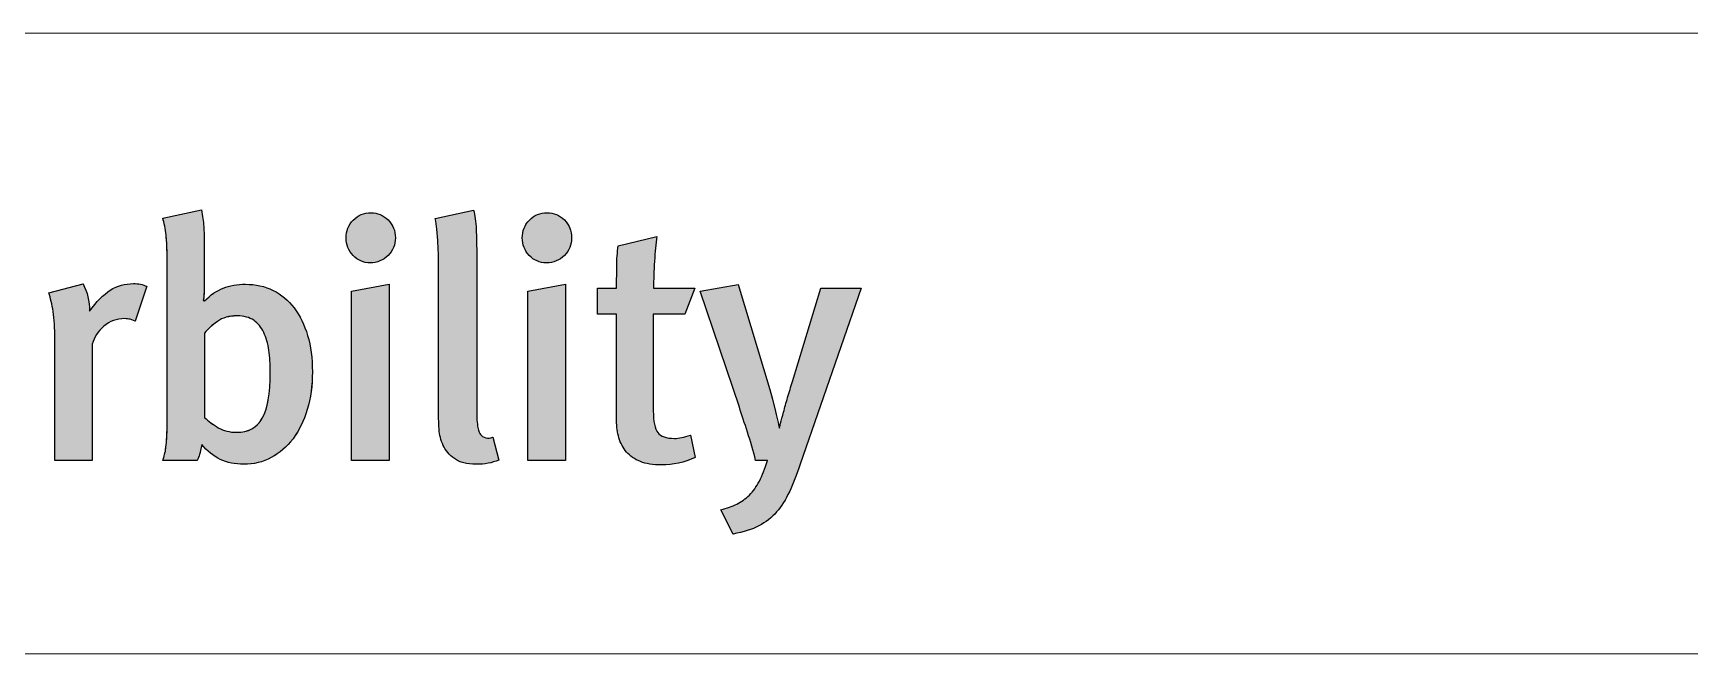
# Model space of a CAD drawing. Header units: inches. Extents: x 1155 to 1996, y 2 to 596.
# Drawn here: x 1915.51 to 1955.85, y 69.66 to 84.77 of the extents above; entities that cross this region are included whole.
import ezdxf

# ---------------------------------------------------------------- set-up
doc = ezdxf.new("R2010")
doc.units = ezdxf.units.IN
doc.header["$MEASUREMENT"] = 0
for name, color, linetype in [('BG 0 -1', 7, 'Continuous'), ('BG _U+B808_U+C774_U+C5B4 1', 7, 'Continuous'), ('BG Default', 7, 'Continuous')]:
    doc.layers.add(name, color=color, linetype=linetype)

msp = doc.modelspace()

# ---------------------------------------------------------------- hatches: boundary and pattern name
at = {"layer": 'BG 0 -1', "linetype": 'ByBlock', "true_color": 0x005bac}
h = msp.add_hatch(color=154, dxfattribs=at)
edge = h.paths.add_edge_path()
edge.add_spline(control_points=[(1924.331, 79.787), (1924.331, 79.621), (1924.272, 79.479), (1924.153, 79.36), (1924.034, 79.241), (1923.889, 79.182), (1923.718, 79.182), (1923.553, 79.182), (1923.413, 79.241), (1923.3, 79.36), (1923.187, 79.479), (1923.13, 79.621), (1923.13, 79.787), (1923.13, 79.958), (1923.188, 80.103), (1923.304, 80.222), (1923.42, 80.34), (1923.564, 80.4), (1923.735, 80.4), (1923.895, 80.4), (1924.034, 80.342), (1924.153, 80.226), (1924.272, 80.11), (1924.331, 79.964), (1924.331, 79.787)], knot_values=[0, 0, 0, 0, 1, 1, 1, 2, 2, 2, 3, 3, 3, 4, 4, 4, 5, 5, 5, 6, 6, 6, 7, 7, 7, 8, 8, 8, 8], degree=3, periodic=0)
h = msp.add_hatch(color=154, dxfattribs=at)
edge = h.paths.add_edge_path()
edge.add_spline(control_points=[(1926.85, 74.377), (1926.684, 74.31), (1926.502, 74.277), (1926.303, 74.277), (1926.071, 74.277), (1925.893, 74.323), (1925.768, 74.414), (1925.644, 74.505), (1925.553, 74.613), (1925.495, 74.737), (1925.437, 74.861), (1925.404, 74.991), (1925.396, 75.127), (1925.387, 75.262), (1925.383, 75.374), (1925.383, 75.462), (1925.383, 75.462), (1925.383, 79.033), (1925.383, 79.033), (1925.383, 79.176), (1925.382, 79.305), (1925.379, 79.418), (1925.376, 79.531), (1925.371, 79.635), (1925.363, 79.729), (1925.354, 79.823), (1925.346, 79.912), (1925.338, 79.998), (1925.329, 80.083), (1925.317, 80.171), (1925.301, 80.259), (1925.301, 80.259), (1926.237, 80.466), (1926.237, 80.466), (1926.27, 80.339), (1926.29, 80.184), (1926.299, 80.002), (1926.307, 79.82), (1926.311, 79.591), (1926.311, 79.314), (1926.311, 79.314), (1926.311, 75.76), (1926.311, 75.76), (1926.311, 75.617), (1926.312, 75.502), (1926.315, 75.416), (1926.318, 75.331), (1926.324, 75.262), (1926.332, 75.209), (1926.34, 75.157), (1926.35, 75.115), (1926.361, 75.085), (1926.372, 75.055), (1926.386, 75.028), (1926.402, 75.006), (1926.43, 74.968), (1926.473, 74.94), (1926.531, 74.923), (1926.589, 74.907), (1926.645, 74.912), (1926.701, 74.94), (1926.701, 74.94), (1926.85, 74.377), (1926.85, 74.377)], knot_values=[0, 0, 0, 0, 1, 1, 1, 2, 2, 2, 3, 3, 3, 4, 4, 4, 5, 5, 5, 6, 6, 6, 7, 7, 7, 8, 8, 8, 9, 9, 9, 10, 10, 10, 11, 11, 11, 12, 12, 12, 13, 13, 13, 14, 14, 14, 15, 15, 15, 16, 16, 16, 17, 17, 17, 18, 18, 18, 19, 19, 19, 20, 20, 20, 21, 21, 21, 21], degree=3, periodic=0)
h = msp.add_hatch(color=154, dxfattribs=at)
edge = h.paths.add_edge_path()
edge.add_spline(control_points=[(1928.623, 79.787), (1928.623, 79.621), (1928.563, 79.479), (1928.445, 79.36), (1928.326, 79.241), (1928.181, 79.182), (1928.01, 79.182), (1927.844, 79.182), (1927.705, 79.241), (1927.591, 79.36), (1927.478, 79.479), (1927.421, 79.621), (1927.421, 79.787), (1927.421, 79.958), (1927.48, 80.103), (1927.595, 80.222), (1927.711, 80.34), (1927.855, 80.4), (1928.026, 80.4), (1928.187, 80.4), (1928.326, 80.342), (1928.445, 80.226), (1928.563, 80.11), (1928.623, 79.964), (1928.623, 79.787)], knot_values=[0, 0, 0, 0, 1, 1, 1, 2, 2, 2, 3, 3, 3, 4, 4, 4, 5, 5, 5, 6, 6, 6, 7, 7, 7, 8, 8, 8, 8], degree=3, periodic=0)
h = msp.add_hatch(color=154, dxfattribs=at)
edge = h.paths.add_edge_path()
edge.add_spline(control_points=[(1931.63, 74.443), (1931.365, 74.321), (1931.091, 74.261), (1930.81, 74.261), (1930.605, 74.261), (1930.434, 74.288), (1930.296, 74.344), (1930.158, 74.399), (1930.046, 74.476), (1929.961, 74.575), (1929.875, 74.675), (1929.813, 74.79), (1929.774, 74.919), (1929.735, 75.049), (1929.716, 75.189), (1929.716, 75.338), (1929.716, 75.338), (1929.716, 77.931), (1929.716, 77.931), (1929.716, 77.931), (1929.252, 77.931), (1929.252, 77.931), (1929.252, 77.931), (1929.252, 78.561), (1929.252, 78.561), (1929.252, 78.561), (1929.716, 78.561), (1929.716, 78.561), (1929.716, 78.737), (1929.718, 78.914), (1929.72, 79.091), (1929.723, 79.268), (1929.735, 79.436), (1929.757, 79.596), (1929.757, 79.596), (1930.694, 79.82), (1930.694, 79.82), (1930.672, 79.649), (1930.654, 79.448), (1930.64, 79.219), (1930.626, 78.99), (1930.619, 78.77), (1930.619, 78.561), (1930.619, 78.561), (1931.622, 78.561), (1931.622, 78.561), (1931.622, 78.561), (1931.381, 77.931), (1931.381, 77.931), (1931.381, 77.931), (1930.611, 77.931), (1930.611, 77.931), (1930.611, 77.931), (1930.611, 75.578), (1930.611, 75.578), (1930.611, 75.319), (1930.647, 75.142), (1930.719, 75.048), (1930.79, 74.954), (1930.926, 74.907), (1931.124, 74.907), (1931.235, 74.907), (1931.365, 74.934), (1931.514, 74.99), (1931.514, 74.99), (1931.63, 74.443), (1931.63, 74.443)], knot_values=[0, 0, 0, 0, 1, 1, 1, 2, 2, 2, 3, 3, 3, 4, 4, 4, 5, 5, 5, 6, 6, 6, 7, 7, 7, 8, 8, 8, 9, 9, 9, 10, 10, 10, 11, 11, 11, 12, 12, 12, 13, 13, 13, 14, 14, 14, 15, 15, 15, 16, 16, 16, 17, 17, 17, 18, 18, 18, 19, 19, 19, 20, 20, 20, 21, 21, 21, 22, 22, 22, 22], degree=3, periodic=0)
h = msp.add_hatch(color=154, dxfattribs=at)
edge = h.paths.add_edge_path()
edge.add_spline(control_points=[(1917.993, 77.765), (1917.949, 77.782), (1917.908, 77.796), (1917.869, 77.807), (1917.83, 77.818), (1917.786, 77.823), (1917.737, 77.823), (1917.543, 77.823), (1917.375, 77.762), (1917.231, 77.641), (1917.087, 77.519), (1916.994, 77.373), (1916.949, 77.202), (1916.949, 77.202), (1916.949, 74.368), (1916.949, 74.368), (1916.949, 74.368), (1916.038, 74.368), (1916.038, 74.368), (1916.038, 74.368), (1916.038, 77.326), (1916.038, 77.326), (1916.038, 77.591), (1916.024, 77.813), (1915.997, 77.993), (1915.969, 78.172), (1915.933, 78.326), (1915.889, 78.453), (1915.889, 78.453), (1916.726, 78.668), (1916.726, 78.668), (1916.83, 78.469), (1916.883, 78.249), (1916.883, 78.005), (1917.049, 78.238), (1917.217, 78.407), (1917.389, 78.515), (1917.56, 78.623), (1917.748, 78.676), (1917.952, 78.676), (1918.073, 78.676), (1918.181, 78.654), (1918.275, 78.61), (1918.275, 78.61), (1917.993, 77.765), (1917.993, 77.765)], knot_values=[0, 0, 0, 0, 1, 1, 1, 2, 2, 2, 3, 3, 3, 4, 4, 4, 5, 5, 5, 6, 6, 6, 7, 7, 7, 8, 8, 8, 9, 9, 9, 10, 10, 10, 11, 11, 11, 12, 12, 12, 13, 13, 13, 14, 14, 14, 15, 15, 15, 15], degree=3, periodic=0)
for points in [[(1923.262, 74.368), (1923.262, 78.494), (1924.182, 78.66), (1924.182, 74.368)], [(1927.554, 74.368), (1927.554, 78.494), (1928.473, 78.66), (1928.473, 74.368)]]:
    msp.add_hatch(color=154, dxfattribs=at).paths.add_polyline_path(points)
h = msp.add_hatch(color=154, dxfattribs=at)
edge = h.paths.add_edge_path()
edge.add_spline(control_points=[(1934.19, 74.277), (1934.101, 74.023), (1934.013, 73.801), (1933.925, 73.61), (1933.836, 73.42), (1933.733, 73.256), (1933.614, 73.117), (1933.495, 72.979), (1933.352, 72.866), (1933.183, 72.778), (1933.015, 72.69), (1932.806, 72.623), (1932.558, 72.579), (1932.558, 72.579), (1932.259, 73.167), (1932.259, 73.167), (1932.403, 73.206), (1932.531, 73.253), (1932.645, 73.308), (1932.758, 73.363), (1932.86, 73.436), (1932.951, 73.527), (1933.042, 73.619), (1933.124, 73.732), (1933.196, 73.867), (1933.267, 74.002), (1933.333, 74.17), (1933.394, 74.368), (1933.394, 74.368), (1933.104, 74.368), (1933.104, 74.368), (1933.044, 74.606), (1932.977, 74.835), (1932.906, 75.056), (1932.834, 75.277), (1932.767, 75.481), (1932.707, 75.669), (1932.707, 75.669), (1931.754, 78.494), (1931.754, 78.494), (1931.754, 78.494), (1932.682, 78.652), (1932.682, 78.652), (1932.682, 78.652), (1933.452, 76.1), (1933.452, 76.1), (1933.469, 76.039), (1933.488, 75.959), (1933.511, 75.86), (1933.511, 75.86), (1933.585, 75.561), (1933.585, 75.561), (1933.613, 75.462), (1933.635, 75.374), (1933.651, 75.296), (1933.668, 75.219), (1933.679, 75.172), (1933.685, 75.156), (1933.685, 75.161), (1933.694, 75.201), (1933.713, 75.276), (1933.733, 75.35), (1933.756, 75.441), (1933.784, 75.549), (1933.811, 75.657), (1933.845, 75.775), (1933.883, 75.905), (1933.922, 76.035), (1933.96, 76.163), (1933.999, 76.29), (1933.999, 76.29), (1934.695, 78.561), (1934.695, 78.561), (1934.695, 78.561), (1935.673, 78.561), (1935.673, 78.561), (1935.673, 78.561), (1934.19, 74.277), (1934.19, 74.277)], knot_values=[0, 0, 0, 0, 1, 1, 1, 2, 2, 2, 3, 3, 3, 4, 4, 4, 5, 5, 5, 6, 6, 6, 7, 7, 7, 8, 8, 8, 9, 9, 9, 10, 10, 10, 11, 11, 11, 12, 12, 12, 13, 13, 13, 14, 14, 14, 15, 15, 15, 16, 16, 16, 17, 17, 17, 18, 18, 18, 19, 19, 19, 20, 20, 20, 21, 21, 21, 22, 22, 22, 23, 23, 23, 24, 24, 24, 25, 25, 25, 26, 26, 26, 26], degree=3, periodic=0)
at = {"layer": 'BG Default', "linetype": 'ByBlock', "true_color": 0x4482f4}
h = msp.add_hatch(color=163, dxfattribs=at)
h.paths.add_polyline_path([(1918.772, 79.257), (1918.772, 75.305), (1918.77, 75.107), (1918.764, 74.944), (1918.755, 74.81), (1918.743, 74.696), (1918.729, 74.599), (1918.71, 74.518), (1918.688, 74.443), (1918.664, 74.368), (1919.501, 74.368), (1919.52, 74.406), (1919.537, 74.443), (1919.552, 74.48), (1919.563, 74.518), (1919.587, 74.615), (1919.617, 74.758), (1919.667, 74.7), (1919.718, 74.645), (1919.772, 74.595), (1919.827, 74.548), (1919.884, 74.505), (1919.943, 74.465), (1920.004, 74.429), (1920.067, 74.398), (1920.131, 74.369), (1920.198, 74.345), (1920.266, 74.324), (1920.336, 74.307), (1920.408, 74.294), (1920.483, 74.285), (1920.558, 74.279), (1920.636, 74.277), (1920.726, 74.28), (1920.815, 74.287), (1920.901, 74.3), (1920.986, 74.318), (1921.069, 74.34), (1921.15, 74.368), (1921.23, 74.401), (1921.307, 74.439), (1921.383, 74.481), (1921.455, 74.528), (1921.526, 74.579), (1921.593, 74.635), (1921.658, 74.694), (1921.72, 74.758), (1921.78, 74.826), (1921.838, 74.899), (1921.892, 74.975), (1921.943, 75.055), (1921.991, 75.139), (1922.036, 75.226), (1922.078, 75.317), (1922.117, 75.411), (1922.153, 75.509), (1922.185, 75.611), (1922.215, 75.716), (1922.24, 75.824), (1922.261, 75.935), (1922.279, 76.048), (1922.292, 76.165), (1922.302, 76.284), (1922.308, 76.406), (1922.31, 76.531), (1922.308, 76.652), (1922.303, 76.769), (1922.293, 76.884), (1922.281, 76.996), (1922.264, 77.105), (1922.244, 77.21), (1922.221, 77.313), (1922.194, 77.413), (1922.163, 77.51), (1922.13, 77.603), (1922.093, 77.692), (1922.054, 77.778), (1922.012, 77.86), (1921.966, 77.938), (1921.918, 78.013), (1921.866, 78.084), (1921.812, 78.152), (1921.755, 78.215), (1921.695, 78.274), (1921.632, 78.33), (1921.567, 78.381), (1921.498, 78.428), (1921.427, 78.472), (1921.353, 78.511), (1921.276, 78.546), (1921.197, 78.576), (1921.116, 78.602), (1921.033, 78.623), (1920.947, 78.639), (1920.86, 78.651), (1920.77, 78.658), (1920.678, 78.66), (1920.604, 78.658), (1920.532, 78.654), (1920.462, 78.647), (1920.394, 78.636), (1920.327, 78.623), (1920.263, 78.606), (1920.2, 78.587), (1920.139, 78.565), (1920.079, 78.539), (1920.021, 78.51), (1919.962, 78.476), (1919.905, 78.439), (1919.848, 78.399), (1919.793, 78.354), (1919.738, 78.306), (1919.683, 78.254), (1919.65, 78.262), (1919.654, 78.276), (1919.659, 78.3), (1919.667, 78.378), (1919.673, 78.498), (1919.675, 78.66), (1919.675, 79.638), (1919.672, 79.87), (1919.663, 80.068), (1919.655, 80.162), (1919.643, 80.261), (1919.628, 80.365), (1919.609, 80.474), (1918.664, 80.267), (1918.691, 80.176), (1918.714, 80.078), (1918.733, 79.971), (1918.747, 79.857), (1918.758, 79.731), (1918.766, 79.589)])
h.paths.add_polyline_path([(1919.683, 77.467), (1919.715, 77.506), (1919.75, 77.544), (1919.824, 77.618), (1919.907, 77.689), (1919.998, 77.757), (1920.047, 77.788), (1920.1, 77.815), (1920.155, 77.838), (1920.214, 77.856), (1920.275, 77.871), (1920.34, 77.881), (1920.408, 77.887), (1920.479, 77.89), (1920.539, 77.888), (1920.597, 77.883), (1920.652, 77.874), (1920.704, 77.863), (1920.752, 77.847), (1920.798, 77.829), (1920.841, 77.807), (1920.88, 77.782), (1920.918, 77.754), (1920.953, 77.723), (1920.987, 77.69), (1921.018, 77.654), (1921.048, 77.616), (1921.076, 77.576), (1921.101, 77.533), (1921.125, 77.488), (1921.147, 77.44), (1921.167, 77.391), (1921.185, 77.339), (1921.202, 77.286), (1921.216, 77.23), (1921.229, 77.173), (1921.24, 77.114), (1921.249, 77.053), (1921.264, 76.926), (1921.274, 76.796), (1921.28, 76.661), (1921.283, 76.523), (1921.279, 76.333), (1921.27, 76.157), (1921.255, 75.995), (1921.234, 75.847), (1921.221, 75.778), (1921.206, 75.713), (1921.19, 75.652), (1921.173, 75.593), (1921.154, 75.539), (1921.133, 75.488), (1921.111, 75.44), (1921.088, 75.396), (1921.063, 75.355), (1921.035, 75.316), (1921.007, 75.28), (1920.976, 75.247), (1920.943, 75.217), (1920.909, 75.189), (1920.872, 75.164), (1920.834, 75.141), (1920.794, 75.121), (1920.752, 75.104), (1920.708, 75.089), (1920.663, 75.077), (1920.615, 75.068), (1920.566, 75.061), (1920.515, 75.057), (1920.462, 75.056), (1920.401, 75.058), (1920.341, 75.063), (1920.283, 75.072), (1920.227, 75.084), (1920.173, 75.1), (1920.12, 75.119), (1920.068, 75.142), (1920.019, 75.168), (1919.925, 75.226), (1919.838, 75.287), (1919.757, 75.352), (1919.683, 75.42)], flags=16)
at = {"layer": 'BG Default', "linetype": 'ByBlock', "true_color": 0x266df2}
h = msp.add_hatch(color=150, dxfattribs=at)
h.paths.add_polyline_path([(1919.683, 78.254), (1919.65, 78.262), (1919.654, 78.276), (1919.659, 78.3), (1919.667, 78.378), (1919.673, 78.498), (1919.675, 78.66), (1919.675, 79.638), (1919.672, 79.87), (1919.663, 80.068), (1919.655, 80.162), (1919.643, 80.261), (1919.628, 80.365), (1919.609, 80.474), (1918.664, 80.267), (1918.691, 80.176), (1918.714, 80.078), (1918.733, 79.971), (1918.747, 79.857), (1918.758, 79.731), (1918.766, 79.589), (1918.771, 79.431), (1918.772, 79.257), (1918.772, 75.305), (1918.77, 75.107), (1918.764, 74.944), (1918.755, 74.81), (1918.743, 74.696), (1918.729, 74.599), (1918.71, 74.518), (1918.688, 74.443), (1918.664, 74.368), (1919.501, 74.368), (1919.52, 74.406), (1919.537, 74.443), (1919.552, 74.48), (1919.563, 74.518), (1919.587, 74.615), (1919.617, 74.758), (1919.667, 74.7), (1919.718, 74.645), (1919.772, 74.595), (1919.827, 74.548), (1919.884, 74.505), (1919.943, 74.465), (1920.004, 74.429), (1920.067, 74.398), (1920.131, 74.369), (1920.198, 74.345), (1920.266, 74.324), (1920.336, 74.307), (1920.408, 74.294), (1920.483, 74.285), (1920.558, 74.279), (1920.636, 74.277), (1920.726, 74.28), (1920.815, 74.287), (1920.901, 74.3), (1920.986, 74.318), (1921.069, 74.34), (1921.15, 74.368), (1921.23, 74.401), (1921.307, 74.439), (1921.383, 74.481), (1921.455, 74.528), (1921.526, 74.579), (1921.593, 74.635), (1921.658, 74.694), (1921.72, 74.758), (1921.78, 74.826), (1921.838, 74.899), (1921.892, 74.975), (1921.943, 75.055), (1921.991, 75.139), (1922.036, 75.226), (1922.078, 75.317), (1922.117, 75.411), (1922.153, 75.509), (1922.185, 75.611), (1922.215, 75.716), (1922.24, 75.824), (1922.261, 75.935), (1922.279, 76.048), (1922.292, 76.165), (1922.302, 76.284), (1922.308, 76.406), (1922.31, 76.531), (1922.308, 76.652), (1922.303, 76.769), (1922.293, 76.884), (1922.281, 76.996), (1922.264, 77.105), (1922.244, 77.21), (1922.221, 77.313), (1922.194, 77.413), (1922.163, 77.51), (1922.13, 77.603), (1922.093, 77.692), (1922.054, 77.778), (1922.012, 77.86), (1921.966, 77.938), (1921.918, 78.013), (1921.866, 78.084), (1921.812, 78.152), (1921.755, 78.215), (1921.695, 78.274), (1921.632, 78.33), (1921.567, 78.381), (1921.498, 78.428), (1921.427, 78.472), (1921.353, 78.511), (1921.276, 78.546), (1921.197, 78.576), (1921.116, 78.602), (1921.033, 78.623), (1920.947, 78.639), (1920.86, 78.651), (1920.77, 78.658), (1920.678, 78.66), (1920.604, 78.658), (1920.532, 78.654), (1920.462, 78.647), (1920.394, 78.636), (1920.327, 78.623), (1920.263, 78.606), (1920.2, 78.587), (1920.139, 78.565), (1920.079, 78.539), (1920.021, 78.51), (1919.962, 78.476), (1919.905, 78.439), (1919.848, 78.399), (1919.793, 78.354)])
h.paths.add_polyline_path([(1919.683, 77.467), (1919.715, 77.506), (1919.75, 77.544), (1919.824, 77.618), (1919.907, 77.689), (1919.998, 77.757), (1920.047, 77.788), (1920.1, 77.815), (1920.155, 77.838), (1920.214, 77.856), (1920.275, 77.871), (1920.34, 77.881), (1920.408, 77.887), (1920.479, 77.89), (1920.539, 77.888), (1920.597, 77.883), (1920.652, 77.874), (1920.704, 77.863), (1920.752, 77.847), (1920.798, 77.829), (1920.841, 77.807), (1920.88, 77.782), (1920.918, 77.754), (1920.953, 77.723), (1920.987, 77.69), (1921.018, 77.654), (1921.048, 77.616), (1921.076, 77.576), (1921.101, 77.533), (1921.125, 77.488), (1921.147, 77.44), (1921.167, 77.391), (1921.185, 77.339), (1921.202, 77.286), (1921.216, 77.23), (1921.229, 77.173), (1921.24, 77.114), (1921.249, 77.053), (1921.264, 76.926), (1921.274, 76.796), (1921.28, 76.661), (1921.283, 76.523), (1921.279, 76.333), (1921.27, 76.157), (1921.255, 75.995), (1921.234, 75.847), (1921.221, 75.778), (1921.206, 75.713), (1921.19, 75.652), (1921.173, 75.593), (1921.154, 75.539), (1921.133, 75.488), (1921.111, 75.44), (1921.088, 75.396), (1921.063, 75.355), (1921.035, 75.316), (1921.007, 75.28), (1920.976, 75.247), (1920.943, 75.217), (1920.909, 75.189), (1920.872, 75.164), (1920.834, 75.141), (1920.794, 75.121), (1920.752, 75.104), (1920.708, 75.089), (1920.663, 75.077), (1920.615, 75.068), (1920.566, 75.061), (1920.515, 75.057), (1920.462, 75.056), (1920.401, 75.058), (1920.341, 75.063), (1920.283, 75.072), (1920.227, 75.084), (1920.173, 75.1), (1920.12, 75.119), (1920.068, 75.142), (1920.019, 75.168), (1919.925, 75.226), (1919.838, 75.287), (1919.757, 75.352), (1919.683, 75.42)], flags=16)

# ---------------------------------------------------------------- linework, layer by layer
at = {"layer": 'BG 0 -1', "color": 7, "linetype": 'Continuous', "lineweight": 9}
for p, q in [((1821.558, 84.774), (1970.825, 84.774)), ((1821.558, 69.662), (1970.825, 69.662))]:
    msp.add_line(p, q, dxfattribs=at)
at = {"layer": 'BG 0 -1', "color": 7, "linetype": 'Continuous', "lineweight": 0}
for points in [[(1923.262, 74.368), (1923.262, 78.494), (1924.182, 78.66), (1924.182, 74.368)], [(1927.554, 74.368), (1927.554, 78.494), (1928.473, 78.66), (1928.473, 74.368)]]:
    msp.add_lwpolyline(points, close=True, dxfattribs=at)
for points, knots in [([(1924.331, 79.787), (1924.331, 79.621), (1924.272, 79.479), (1924.153, 79.36), (1924.034, 79.241), (1923.889, 79.182), (1923.718, 79.182), (1923.553, 79.182), (1923.413, 79.241), (1923.3, 79.36), (1923.187, 79.479), (1923.13, 79.621), (1923.13, 79.787), (1923.13, 79.958), (1923.188, 80.103), (1923.304, 80.222), (1923.42, 80.34), (1923.564, 80.4), (1923.735, 80.4), (1923.895, 80.4), (1924.034, 80.342), (1924.153, 80.226), (1924.272, 80.11), (1924.331, 79.964), (1924.331, 79.787)], [0, 0, 0, 0, 1, 1, 1, 2, 2, 2, 3, 3, 3, 4, 4, 4, 5, 5, 5, 6, 6, 6, 7, 7, 7, 8, 8, 8, 8]), ([(1926.85, 74.377), (1926.684, 74.31), (1926.502, 74.277), (1926.303, 74.277), (1926.071, 74.277), (1925.893, 74.323), (1925.768, 74.414), (1925.644, 74.505), (1925.553, 74.613), (1925.495, 74.737), (1925.437, 74.861), (1925.404, 74.991), (1925.396, 75.127), (1925.387, 75.262), (1925.383, 75.374), (1925.383, 75.462), (1925.383, 75.462), (1925.383, 79.033), (1925.383, 79.033), (1925.383, 79.176), (1925.382, 79.305), (1925.379, 79.418), (1925.376, 79.531), (1925.371, 79.635), (1925.363, 79.729), (1925.354, 79.823), (1925.346, 79.912), (1925.338, 79.998), (1925.329, 80.083), (1925.317, 80.171), (1925.301, 80.259), (1925.301, 80.259), (1926.237, 80.466), (1926.237, 80.466), (1926.27, 80.339), (1926.29, 80.184), (1926.299, 80.002), (1926.307, 79.82), (1926.311, 79.591), (1926.311, 79.314), (1926.311, 79.314), (1926.311, 75.76), (1926.311, 75.76), (1926.311, 75.617), (1926.312, 75.502), (1926.315, 75.416), (1926.318, 75.331), (1926.324, 75.262), (1926.332, 75.209), (1926.34, 75.157), (1926.35, 75.115), (1926.361, 75.085), (1926.372, 75.055), (1926.386, 75.028), (1926.402, 75.006), (1926.43, 74.968), (1926.473, 74.94), (1926.531, 74.923), (1926.589, 74.907), (1926.645, 74.912), (1926.701, 74.94), (1926.701, 74.94), (1926.85, 74.377), (1926.85, 74.377)], [0, 0, 0, 0, 1, 1, 1, 2, 2, 2, 3, 3, 3, 4, 4, 4, 5, 5, 5, 6, 6, 6, 7, 7, 7, 8, 8, 8, 9, 9, 9, 10, 10, 10, 11, 11, 11, 12, 12, 12, 13, 13, 13, 14, 14, 14, 15, 15, 15, 16, 16, 16, 17, 17, 17, 18, 18, 18, 19, 19, 19, 20, 20, 20, 21, 21, 21, 21]), ([(1928.623, 79.787), (1928.623, 79.621), (1928.563, 79.479), (1928.445, 79.36), (1928.326, 79.241), (1928.181, 79.182), (1928.01, 79.182), (1927.844, 79.182), (1927.705, 79.241), (1927.591, 79.36), (1927.478, 79.479), (1927.421, 79.621), (1927.421, 79.787), (1927.421, 79.958), (1927.48, 80.103), (1927.595, 80.222), (1927.711, 80.34), (1927.855, 80.4), (1928.026, 80.4), (1928.187, 80.4), (1928.326, 80.342), (1928.445, 80.226), (1928.563, 80.11), (1928.623, 79.964), (1928.623, 79.787)], [0, 0, 0, 0, 1, 1, 1, 2, 2, 2, 3, 3, 3, 4, 4, 4, 5, 5, 5, 6, 6, 6, 7, 7, 7, 8, 8, 8, 8]), ([(1931.63, 74.443), (1931.365, 74.321), (1931.091, 74.261), (1930.81, 74.261), (1930.605, 74.261), (1930.434, 74.288), (1930.296, 74.344), (1930.158, 74.399), (1930.046, 74.476), (1929.961, 74.575), (1929.875, 74.675), (1929.813, 74.79), (1929.774, 74.919), (1929.735, 75.049), (1929.716, 75.189), (1929.716, 75.338), (1929.716, 75.338), (1929.716, 77.931), (1929.716, 77.931), (1929.716, 77.931), (1929.252, 77.931), (1929.252, 77.931), (1929.252, 77.931), (1929.252, 78.561), (1929.252, 78.561), (1929.252, 78.561), (1929.716, 78.561), (1929.716, 78.561), (1929.716, 78.737), (1929.718, 78.914), (1929.72, 79.091), (1929.723, 79.268), (1929.735, 79.436), (1929.757, 79.596), (1929.757, 79.596), (1930.694, 79.82), (1930.694, 79.82), (1930.672, 79.649), (1930.654, 79.448), (1930.64, 79.219), (1930.626, 78.99), (1930.619, 78.77), (1930.619, 78.561), (1930.619, 78.561), (1931.622, 78.561), (1931.622, 78.561), (1931.622, 78.561), (1931.381, 77.931), (1931.381, 77.931), (1931.381, 77.931), (1930.611, 77.931), (1930.611, 77.931), (1930.611, 77.931), (1930.611, 75.578), (1930.611, 75.578), (1930.611, 75.319), (1930.647, 75.142), (1930.719, 75.048), (1930.79, 74.954), (1930.926, 74.907), (1931.124, 74.907), (1931.235, 74.907), (1931.365, 74.934), (1931.514, 74.99), (1931.514, 74.99), (1931.63, 74.443), (1931.63, 74.443)], [0, 0, 0, 0, 1, 1, 1, 2, 2, 2, 3, 3, 3, 4, 4, 4, 5, 5, 5, 6, 6, 6, 7, 7, 7, 8, 8, 8, 9, 9, 9, 10, 10, 10, 11, 11, 11, 12, 12, 12, 13, 13, 13, 14, 14, 14, 15, 15, 15, 16, 16, 16, 17, 17, 17, 18, 18, 18, 19, 19, 19, 20, 20, 20, 21, 21, 21, 22, 22, 22, 22]), ([(1917.993, 77.765), (1917.949, 77.782), (1917.908, 77.796), (1917.869, 77.807), (1917.83, 77.818), (1917.786, 77.823), (1917.737, 77.823), (1917.543, 77.823), (1917.375, 77.762), (1917.231, 77.641), (1917.087, 77.519), (1916.994, 77.373), (1916.949, 77.202), (1916.949, 77.202), (1916.949, 74.368), (1916.949, 74.368), (1916.949, 74.368), (1916.038, 74.368), (1916.038, 74.368), (1916.038, 74.368), (1916.038, 77.326), (1916.038, 77.326), (1916.038, 77.591), (1916.024, 77.813), (1915.997, 77.993), (1915.969, 78.172), (1915.933, 78.326), (1915.889, 78.453), (1915.889, 78.453), (1916.726, 78.668), (1916.726, 78.668), (1916.83, 78.469), (1916.883, 78.249), (1916.883, 78.005), (1917.049, 78.238), (1917.217, 78.407), (1917.389, 78.515), (1917.56, 78.623), (1917.748, 78.676), (1917.952, 78.676), (1918.073, 78.676), (1918.181, 78.654), (1918.275, 78.61), (1918.275, 78.61), (1917.993, 77.765), (1917.993, 77.765)], [0, 0, 0, 0, 1, 1, 1, 2, 2, 2, 3, 3, 3, 4, 4, 4, 5, 5, 5, 6, 6, 6, 7, 7, 7, 8, 8, 8, 9, 9, 9, 10, 10, 10, 11, 11, 11, 12, 12, 12, 13, 13, 13, 14, 14, 14, 15, 15, 15, 15]), ([(1934.19, 74.277), (1934.101, 74.023), (1934.013, 73.801), (1933.925, 73.61), (1933.836, 73.42), (1933.733, 73.256), (1933.614, 73.117), (1933.495, 72.979), (1933.352, 72.866), (1933.183, 72.778), (1933.015, 72.69), (1932.806, 72.623), (1932.558, 72.579), (1932.558, 72.579), (1932.259, 73.167), (1932.259, 73.167), (1932.403, 73.206), (1932.531, 73.253), (1932.645, 73.308), (1932.758, 73.363), (1932.86, 73.436), (1932.951, 73.527), (1933.042, 73.619), (1933.124, 73.732), (1933.196, 73.867), (1933.267, 74.002), (1933.333, 74.17), (1933.394, 74.368), (1933.394, 74.368), (1933.104, 74.368), (1933.104, 74.368), (1933.044, 74.606), (1932.977, 74.835), (1932.906, 75.056), (1932.834, 75.277), (1932.767, 75.481), (1932.707, 75.669), (1932.707, 75.669), (1931.754, 78.494), (1931.754, 78.494), (1931.754, 78.494), (1932.682, 78.652), (1932.682, 78.652), (1932.682, 78.652), (1933.452, 76.1), (1933.452, 76.1), (1933.469, 76.039), (1933.488, 75.959), (1933.511, 75.86), (1933.511, 75.86), (1933.585, 75.561), (1933.585, 75.561), (1933.613, 75.462), (1933.635, 75.374), (1933.651, 75.296), (1933.668, 75.219), (1933.679, 75.172), (1933.685, 75.156), (1933.685, 75.161), (1933.694, 75.201), (1933.713, 75.276), (1933.733, 75.35), (1933.756, 75.441), (1933.784, 75.549), (1933.811, 75.657), (1933.845, 75.775), (1933.883, 75.905), (1933.922, 76.035), (1933.96, 76.163), (1933.999, 76.29), (1933.999, 76.29), (1934.695, 78.561), (1934.695, 78.561), (1934.695, 78.561), (1935.673, 78.561), (1935.673, 78.561), (1935.673, 78.561), (1934.19, 74.277), (1934.19, 74.277)], [0, 0, 0, 0, 1, 1, 1, 2, 2, 2, 3, 3, 3, 4, 4, 4, 5, 5, 5, 6, 6, 6, 7, 7, 7, 8, 8, 8, 9, 9, 9, 10, 10, 10, 11, 11, 11, 12, 12, 12, 13, 13, 13, 14, 14, 14, 15, 15, 15, 16, 16, 16, 17, 17, 17, 18, 18, 18, 19, 19, 19, 20, 20, 20, 21, 21, 21, 22, 22, 22, 23, 23, 23, 24, 24, 24, 25, 25, 25, 26, 26, 26, 26])]:
    msp.add_open_spline(points, degree=3, knots=knots, dxfattribs=at)
at = {"layer": 'BG _U+B808_U+C774_U+C5B4 1', "color": 7, "linetype": 'Continuous', "lineweight": 25}
for p, q in [((1918.664, 80.267), (1919.609, 80.474)), ((1925.301, 80.259), (1926.237, 80.466)), ((1925.363, 79.729), (1925.338, 79.998)), ((1919.675, 79.638), (1919.675, 78.66)), ((1929.757, 79.596), (1930.694, 79.82)), ((1918.772, 75.305), (1918.772, 79.257)), ((1925.383, 79.033), (1925.379, 79.418)), ((1926.311, 79.314), (1926.311, 75.76)), ((1929.716, 78.561), (1929.72, 79.091)), ((1925.383, 75.462), (1925.383, 79.033)), ((1915.889, 78.453), (1916.726, 78.668)), ((1918.275, 78.61), (1917.993, 77.765)), ((1923.262, 78.494), (1924.182, 78.66)), ((1923.262, 74.368), (1923.262, 78.494)), ((1924.182, 78.66), (1924.182, 74.368)), ((1927.554, 78.494), (1928.473, 78.66)), ((1927.554, 74.368), (1927.554, 78.494)), ((1928.473, 78.66), (1928.473, 74.368)), ((1929.252, 77.931), (1929.252, 78.561)), ((1929.252, 78.561), (1929.716, 78.561)), ((1930.619, 78.561), (1931.622, 78.561)), ((1931.622, 78.561), (1931.381, 77.931)), ((1931.754, 78.494), (1932.682, 78.652)), ((1932.707, 75.669), (1931.754, 78.494)), ((1932.682, 78.652), (1933.452, 76.1)), ((1933.999, 76.29), (1934.695, 78.561)), ((1935.673, 78.561), (1934.19, 74.277)), ((1934.695, 78.561), (1935.673, 78.561)), ((1919.65, 78.262), (1919.683, 78.254)), ((1929.716, 77.931), (1929.252, 77.931)), ((1929.716, 75.338), (1929.716, 77.931)), ((1931.381, 77.931), (1930.611, 77.931)), ((1930.611, 77.931), (1930.611, 75.578)), ((1917.993, 77.765), (1917.869, 77.807)), ((1919.683, 77.467), (1919.683, 75.42)), ((1916.038, 74.368), (1916.038, 77.326)), ((1916.949, 77.202), (1916.949, 74.368)), ((1933.452, 76.1), (1933.511, 75.86)), ((1933.511, 75.86), (1933.585, 75.561)), ((1933.685, 75.156), (1933.713, 75.276)), ((1926.701, 74.94), (1926.85, 74.377)), ((1931.514, 74.99), (1931.63, 74.443)), ((1916.949, 74.368), (1916.038, 74.368)), ((1919.501, 74.368), (1918.664, 74.368)), ((1924.182, 74.368), (1923.262, 74.368)), ((1928.473, 74.368), (1927.554, 74.368)), ((1933.394, 74.368), (1933.104, 74.368)), ((1932.558, 72.579), (1932.259, 73.167))]:
    msp.add_line(p, q, dxfattribs=at)
for points in [[(1919.609, 80.474), (1919.636, 80.325), (1919.654, 80.19), (1919.663, 80.068)], [(1919.663, 80.068), (1919.671, 79.947), (1919.675, 79.803), (1919.675, 79.638)], [(1924.153, 80.226), (1924.272, 80.11), (1924.331, 79.964), (1924.331, 79.787)], [(1925.338, 79.998), (1925.329, 80.083), (1925.317, 80.171), (1925.301, 80.259)], [(1928.445, 80.226), (1928.563, 80.11), (1928.623, 79.964), (1928.623, 79.787)], [(1925.379, 79.418), (1925.376, 79.531), (1925.371, 79.635), (1925.363, 79.729)], [(1929.72, 79.091), (1929.723, 79.268), (1929.735, 79.436), (1929.757, 79.596)], [(1930.694, 79.82), (1930.672, 79.649), (1930.654, 79.448), (1930.64, 79.219)], [(1930.64, 79.219), (1930.626, 78.99), (1930.619, 78.77), (1930.619, 78.561)], [(1915.997, 77.993), (1915.969, 78.172), (1915.933, 78.326), (1915.889, 78.453)], [(1916.726, 78.668), (1916.83, 78.469), (1916.883, 78.249), (1916.883, 78.005)], [(1916.883, 78.005), (1917.049, 78.238), (1917.217, 78.407), (1917.389, 78.515)], [(1919.667, 78.378), (1919.661, 78.312), (1919.656, 78.273), (1919.65, 78.262)], [(1919.675, 78.66), (1919.675, 78.538), (1919.672, 78.445), (1919.667, 78.378)], [(1919.683, 78.254), (1919.827, 78.398), (1919.979, 78.501), (1920.139, 78.565)], [(1916.038, 77.326), (1916.038, 77.591), (1916.024, 77.813), (1915.997, 77.993)], [(1919.998, 77.757), (1919.871, 77.668), (1919.766, 77.572), (1919.683, 77.467)], [(1921.125, 77.488), (1921.064, 77.612), (1920.983, 77.71), (1920.88, 77.782)], [(1921.249, 77.053), (1921.227, 77.218), (1921.186, 77.364), (1921.125, 77.488)], [(1922.194, 77.413), (1922.271, 77.151), (1922.31, 76.857), (1922.31, 76.531)], [(1921.283, 76.523), (1921.283, 76.71), (1921.271, 76.887), (1921.249, 77.053)], [(1921.088, 75.396), (1921.217, 75.622), (1921.283, 75.998), (1921.283, 76.523)], [(1922.31, 76.531), (1922.31, 76.194), (1922.268, 75.887), (1922.185, 75.611)], [(1925.396, 75.127), (1925.387, 75.262), (1925.383, 75.374), (1925.383, 75.462)], [(1926.311, 75.76), (1926.311, 75.617), (1926.312, 75.502), (1926.315, 75.416)], [(1930.611, 75.578), (1930.611, 75.319), (1930.647, 75.142), (1930.719, 75.048)], [(1933.585, 75.561), (1933.613, 75.462), (1933.635, 75.374), (1933.651, 75.296)], [(1918.764, 74.944), (1918.769, 75.041), (1918.772, 75.161), (1918.772, 75.305)], [(1919.683, 75.42), (1919.777, 75.327), (1919.889, 75.242), (1920.019, 75.168)], [(1925.495, 74.737), (1925.437, 74.861), (1925.404, 74.991), (1925.396, 75.127)], [(1926.361, 75.085), (1926.372, 75.055), (1926.386, 75.028), (1926.402, 75.006)], [(1929.774, 74.919), (1929.735, 75.049), (1929.716, 75.189), (1929.716, 75.338)], [(1933.651, 75.296), (1933.668, 75.219), (1933.679, 75.172), (1933.685, 75.156)], [(1919.617, 74.758), (1919.595, 74.647), (1919.577, 74.567), (1919.563, 74.518)], [(1925.768, 74.414), (1925.644, 74.505), (1925.553, 74.613), (1925.495, 74.737)], [(1926.402, 75.006), (1926.43, 74.968), (1926.473, 74.94), (1926.531, 74.923)], [(1926.531, 74.923), (1926.589, 74.907), (1926.645, 74.912), (1926.701, 74.94)], [(1929.961, 74.575), (1929.875, 74.675), (1929.813, 74.79), (1929.774, 74.919)], [(1919.563, 74.518), (1919.549, 74.468), (1919.529, 74.418), (1919.501, 74.368)], [(1930.296, 74.344), (1930.158, 74.399), (1930.046, 74.476), (1929.961, 74.575)], [(1933.196, 73.867), (1933.267, 74.002), (1933.333, 74.17), (1933.394, 74.368)], [(1934.19, 74.277), (1934.101, 74.023), (1934.013, 73.801), (1933.925, 73.61)], [(1932.259, 73.167), (1932.403, 73.206), (1932.531, 73.253), (1932.645, 73.308)], [(1933.183, 72.778), (1933.015, 72.69), (1932.806, 72.623), (1932.558, 72.579)]]:
    msp.add_open_spline(points, degree=3, dxfattribs=at)
for points, knots in [([(1923.304, 80.222), (1923.42, 80.34), (1923.564, 80.4), (1923.735, 80.4), (1923.895, 80.4), (1924.034, 80.342), (1924.153, 80.226)], [5, 5, 5, 5, 6, 6, 6, 7, 7, 7, 7]), ([(1926.237, 80.466), (1926.27, 80.339), (1926.29, 80.184), (1926.299, 80.002), (1926.307, 79.82), (1926.311, 79.591), (1926.311, 79.314)], [11, 11, 11, 11, 12, 12, 12, 13, 13, 13, 13]), ([(1927.595, 80.222), (1927.711, 80.34), (1927.855, 80.4), (1928.026, 80.4), (1928.187, 80.4), (1928.326, 80.342), (1928.445, 80.226)], [5, 5, 5, 5, 6, 6, 6, 7, 7, 7, 7]), ([(1918.772, 79.257), (1918.772, 79.499), (1918.764, 79.7), (1918.747, 79.857), (1918.731, 80.015), (1918.703, 80.151), (1918.664, 80.267)], [13, 13, 13, 13, 14, 14, 14, 15, 15, 15, 15]), ([(1923.3, 79.36), (1923.187, 79.479), (1923.13, 79.621), (1923.13, 79.787), (1923.13, 79.958), (1923.188, 80.103), (1923.304, 80.222)], [3, 3, 3, 3, 4, 4, 4, 5, 5, 5, 5]), ([(1927.591, 79.36), (1927.478, 79.479), (1927.421, 79.621), (1927.421, 79.787), (1927.421, 79.958), (1927.48, 80.103), (1927.595, 80.222)], [3, 3, 3, 3, 4, 4, 4, 5, 5, 5, 5]), ([(1924.331, 79.787), (1924.331, 79.621), (1924.272, 79.479), (1924.153, 79.36), (1924.034, 79.241), (1923.889, 79.182), (1923.718, 79.182), (1923.553, 79.182), (1923.413, 79.241), (1923.3, 79.36)], [0, 0, 0, 0, 1, 1, 1, 2, 2, 2, 3, 3, 3, 3]), ([(1928.623, 79.787), (1928.623, 79.621), (1928.563, 79.479), (1928.445, 79.36), (1928.326, 79.241), (1928.181, 79.182), (1928.01, 79.182), (1927.844, 79.182), (1927.705, 79.241), (1927.591, 79.36)], [0, 0, 0, 0, 1, 1, 1, 2, 2, 2, 3, 3, 3, 3]), ([(1917.389, 78.515), (1917.56, 78.623), (1917.748, 78.676), (1917.952, 78.676), (1918.073, 78.676), (1918.181, 78.654), (1918.275, 78.61)], [12, 12, 12, 12, 13, 13, 13, 14, 14, 14, 14]), ([(1920.139, 78.565), (1920.299, 78.628), (1920.479, 78.66), (1920.678, 78.66), (1920.926, 78.66), (1921.151, 78.61), (1921.353, 78.511)], [23, 23, 23, 23, 24, 24, 24, 25, 25, 25, 25]), ([(1921.353, 78.511), (1921.554, 78.412), (1921.726, 78.269), (1921.866, 78.084), (1922.007, 77.899), (1922.116, 77.675), (1922.194, 77.413)], [25, 25, 25, 25, 26, 26, 26, 27, 27, 27, 27]), ([(1920.88, 77.782), (1920.779, 77.853), (1920.645, 77.89), (1920.479, 77.89), (1920.286, 77.89), (1920.125, 77.845), (1919.998, 77.757)], [3, 3, 3, 3, 4, 4, 4, 5, 5, 5, 5]), ([(1917.869, 77.807), (1917.83, 77.818), (1917.786, 77.823), (1917.737, 77.823), (1917.543, 77.823), (1917.375, 77.762), (1917.231, 77.641), (1917.087, 77.519), (1916.994, 77.373), (1916.949, 77.202)], [1, 1, 1, 1, 2, 2, 2, 3, 3, 3, 4, 4, 4, 4]), ([(1933.713, 75.276), (1933.733, 75.35), (1933.756, 75.441), (1933.784, 75.549), (1933.811, 75.657), (1933.845, 75.775), (1933.883, 75.905), (1933.922, 76.035), (1933.96, 76.163), (1933.999, 76.29)], [20, 20, 20, 20, 21, 21, 21, 22, 22, 22, 23, 23, 23, 23]), ([(1922.185, 75.611), (1922.102, 75.335), (1921.987, 75.097), (1921.838, 74.899), (1921.688, 74.7), (1921.512, 74.546), (1921.307, 74.439)], [1, 1, 1, 1, 2, 2, 2, 3, 3, 3, 3]), ([(1933.104, 74.368), (1933.044, 74.606), (1932.977, 74.835), (1932.906, 75.056), (1932.834, 75.277), (1932.767, 75.481), (1932.707, 75.669)], [10, 10, 10, 10, 11, 11, 11, 12, 12, 12, 12]), ([(1920.019, 75.168), (1920.149, 75.093), (1920.297, 75.056), (1920.462, 75.056), (1920.749, 75.056), (1920.958, 75.169), (1921.088, 75.396)], [8, 8, 8, 8, 9, 9, 9, 10, 10, 10, 10]), ([(1926.315, 75.416), (1926.318, 75.331), (1926.324, 75.262), (1926.332, 75.209), (1926.34, 75.157), (1926.35, 75.115), (1926.361, 75.085)], [15, 15, 15, 15, 16, 16, 16, 17, 17, 17, 17]), ([(1930.719, 75.048), (1930.79, 74.954), (1930.926, 74.907), (1931.124, 74.907), (1931.235, 74.907), (1931.365, 74.934), (1931.514, 74.99)], [19, 19, 19, 19, 20, 20, 20, 21, 21, 21, 21]), ([(1918.664, 74.368), (1918.681, 74.418), (1918.696, 74.468), (1918.71, 74.518), (1918.724, 74.567), (1918.735, 74.627), (1918.743, 74.696), (1918.751, 74.765), (1918.758, 74.848), (1918.764, 74.944)], [8, 8, 8, 8, 9, 9, 9, 10, 10, 10, 11, 11, 11, 11]), ([(1921.307, 74.439), (1921.103, 74.331), (1920.879, 74.277), (1920.636, 74.277), (1920.216, 74.277), (1919.877, 74.438), (1919.617, 74.758)], [3, 3, 3, 3, 4, 4, 4, 5, 5, 5, 5]), ([(1926.85, 74.377), (1926.684, 74.31), (1926.502, 74.277), (1926.303, 74.277), (1926.071, 74.277), (1925.893, 74.323), (1925.768, 74.414)], [0, 0, 0, 0, 1, 1, 1, 2, 2, 2, 2]), ([(1931.63, 74.443), (1931.365, 74.321), (1931.091, 74.261), (1930.81, 74.261), (1930.605, 74.261), (1930.434, 74.288), (1930.296, 74.344)], [0, 0, 0, 0, 1, 1, 1, 2, 2, 2, 2]), ([(1932.645, 73.308), (1932.758, 73.363), (1932.86, 73.436), (1932.951, 73.527), (1933.042, 73.619), (1933.124, 73.732), (1933.196, 73.867)], [6, 6, 6, 6, 7, 7, 7, 8, 8, 8, 8]), ([(1933.925, 73.61), (1933.836, 73.42), (1933.733, 73.256), (1933.614, 73.117), (1933.495, 72.979), (1933.352, 72.866), (1933.183, 72.778)], [1, 1, 1, 1, 2, 2, 2, 3, 3, 3, 3])]:
    msp.add_open_spline(points, degree=3, knots=knots, dxfattribs=at)
at = {"layer": 'BG Default', "color": 7, "linetype": 'Continuous', "lineweight": 0}
for points in [[(1918.772, 79.257), (1918.772, 75.305), (1918.77, 75.107), (1918.764, 74.944), (1918.755, 74.81), (1918.743, 74.696), (1918.729, 74.599), (1918.71, 74.518), (1918.688, 74.443), (1918.664, 74.368), (1919.501, 74.368), (1919.52, 74.406), (1919.537, 74.443), (1919.552, 74.48), (1919.563, 74.518), (1919.587, 74.615), (1919.617, 74.758), (1919.667, 74.7), (1919.718, 74.645), (1919.772, 74.595), (1919.827, 74.548), (1919.884, 74.505), (1919.943, 74.465), (1920.004, 74.429), (1920.067, 74.398), (1920.131, 74.369), (1920.198, 74.345), (1920.266, 74.324), (1920.336, 74.307), (1920.408, 74.294), (1920.483, 74.285), (1920.558, 74.279), (1920.636, 74.277), (1920.726, 74.28), (1920.815, 74.287), (1920.901, 74.3), (1920.986, 74.318), (1921.069, 74.34), (1921.15, 74.368), (1921.23, 74.401), (1921.307, 74.439), (1921.383, 74.481), (1921.455, 74.528), (1921.526, 74.579), (1921.593, 74.635), (1921.658, 74.694), (1921.72, 74.758), (1921.78, 74.826), (1921.838, 74.899), (1921.892, 74.975), (1921.943, 75.055), (1921.991, 75.139), (1922.036, 75.226), (1922.078, 75.317), (1922.117, 75.411), (1922.153, 75.509), (1922.185, 75.611), (1922.215, 75.716), (1922.24, 75.824), (1922.261, 75.935), (1922.279, 76.048), (1922.292, 76.165), (1922.302, 76.284), (1922.308, 76.406), (1922.31, 76.531), (1922.308, 76.652), (1922.303, 76.769), (1922.293, 76.884), (1922.281, 76.996), (1922.264, 77.105), (1922.244, 77.21), (1922.221, 77.313), (1922.194, 77.413), (1922.163, 77.51), (1922.13, 77.603), (1922.093, 77.692), (1922.054, 77.778), (1922.012, 77.86), (1921.966, 77.938), (1921.918, 78.013), (1921.866, 78.084), (1921.812, 78.152), (1921.755, 78.215), (1921.695, 78.274), (1921.632, 78.33), (1921.567, 78.381), (1921.498, 78.428), (1921.427, 78.472), (1921.353, 78.511), (1921.276, 78.546), (1921.197, 78.576), (1921.116, 78.602), (1921.033, 78.623), (1920.947, 78.639), (1920.86, 78.651), (1920.77, 78.658), (1920.678, 78.66), (1920.604, 78.658), (1920.532, 78.654), (1920.462, 78.647), (1920.394, 78.636), (1920.327, 78.623), (1920.263, 78.606), (1920.2, 78.587), (1920.139, 78.565), (1920.079, 78.539), (1920.021, 78.51), (1919.962, 78.476), (1919.905, 78.439), (1919.848, 78.399), (1919.793, 78.354), (1919.738, 78.306), (1919.683, 78.254), (1919.65, 78.262), (1919.654, 78.276), (1919.659, 78.3), (1919.667, 78.378), (1919.673, 78.498), (1919.675, 78.66), (1919.675, 79.638), (1919.672, 79.87), (1919.663, 80.068), (1919.655, 80.162), (1919.643, 80.261), (1919.628, 80.365), (1919.609, 80.474), (1918.664, 80.267), (1918.691, 80.176), (1918.714, 80.078), (1918.733, 79.971), (1918.747, 79.857), (1918.758, 79.731), (1918.766, 79.589)], [(1919.683, 78.254), (1919.65, 78.262), (1919.654, 78.276), (1919.659, 78.3), (1919.667, 78.378), (1919.673, 78.498), (1919.675, 78.66), (1919.675, 79.638), (1919.672, 79.87), (1919.663, 80.068), (1919.655, 80.162), (1919.643, 80.261), (1919.628, 80.365), (1919.609, 80.474), (1918.664, 80.267), (1918.691, 80.176), (1918.714, 80.078), (1918.733, 79.971), (1918.747, 79.857), (1918.758, 79.731), (1918.766, 79.589), (1918.771, 79.431), (1918.772, 79.257), (1918.772, 75.305), (1918.77, 75.107), (1918.764, 74.944), (1918.755, 74.81), (1918.743, 74.696), (1918.729, 74.599), (1918.71, 74.518), (1918.688, 74.443), (1918.664, 74.368), (1919.501, 74.368), (1919.52, 74.406), (1919.537, 74.443), (1919.552, 74.48), (1919.563, 74.518), (1919.587, 74.615), (1919.617, 74.758), (1919.667, 74.7), (1919.718, 74.645), (1919.772, 74.595), (1919.827, 74.548), (1919.884, 74.505), (1919.943, 74.465), (1920.004, 74.429), (1920.067, 74.398), (1920.131, 74.369), (1920.198, 74.345), (1920.266, 74.324), (1920.336, 74.307), (1920.408, 74.294), (1920.483, 74.285), (1920.558, 74.279), (1920.636, 74.277), (1920.726, 74.28), (1920.815, 74.287), (1920.901, 74.3), (1920.986, 74.318), (1921.069, 74.34), (1921.15, 74.368), (1921.23, 74.401), (1921.307, 74.439), (1921.383, 74.481), (1921.455, 74.528), (1921.526, 74.579), (1921.593, 74.635), (1921.658, 74.694), (1921.72, 74.758), (1921.78, 74.826), (1921.838, 74.899), (1921.892, 74.975), (1921.943, 75.055), (1921.991, 75.139), (1922.036, 75.226), (1922.078, 75.317), (1922.117, 75.411), (1922.153, 75.509), (1922.185, 75.611), (1922.215, 75.716), (1922.24, 75.824), (1922.261, 75.935), (1922.279, 76.048), (1922.292, 76.165), (1922.302, 76.284), (1922.308, 76.406), (1922.31, 76.531), (1922.308, 76.652), (1922.303, 76.769), (1922.293, 76.884), (1922.281, 76.996), (1922.264, 77.105), (1922.244, 77.21), (1922.221, 77.313), (1922.194, 77.413), (1922.163, 77.51), (1922.13, 77.603), (1922.093, 77.692), (1922.054, 77.778), (1922.012, 77.86), (1921.966, 77.938), (1921.918, 78.013), (1921.866, 78.084), (1921.812, 78.152), (1921.755, 78.215), (1921.695, 78.274), (1921.632, 78.33), (1921.567, 78.381), (1921.498, 78.428), (1921.427, 78.472), (1921.353, 78.511), (1921.276, 78.546), (1921.197, 78.576), (1921.116, 78.602), (1921.033, 78.623), (1920.947, 78.639), (1920.86, 78.651), (1920.77, 78.658), (1920.678, 78.66), (1920.604, 78.658), (1920.532, 78.654), (1920.462, 78.647), (1920.394, 78.636), (1920.327, 78.623), (1920.263, 78.606), (1920.2, 78.587), (1920.139, 78.565), (1920.079, 78.539), (1920.021, 78.51), (1919.962, 78.476), (1919.905, 78.439), (1919.848, 78.399), (1919.793, 78.354)], [(1919.683, 77.467), (1919.715, 77.506), (1919.75, 77.544), (1919.824, 77.618), (1919.907, 77.689), (1919.998, 77.757), (1920.047, 77.788), (1920.1, 77.815), (1920.155, 77.838), (1920.214, 77.856), (1920.275, 77.871), (1920.34, 77.881), (1920.408, 77.887), (1920.479, 77.89), (1920.539, 77.888), (1920.597, 77.883), (1920.652, 77.874), (1920.704, 77.863), (1920.752, 77.847), (1920.798, 77.829), (1920.841, 77.807), (1920.88, 77.782), (1920.918, 77.754), (1920.953, 77.723), (1920.987, 77.69), (1921.018, 77.654), (1921.048, 77.616), (1921.076, 77.576), (1921.101, 77.533), (1921.125, 77.488), (1921.147, 77.44), (1921.167, 77.391), (1921.185, 77.339), (1921.202, 77.286), (1921.216, 77.23), (1921.229, 77.173), (1921.24, 77.114), (1921.249, 77.053), (1921.264, 76.926), (1921.274, 76.796), (1921.28, 76.661), (1921.283, 76.523), (1921.279, 76.333), (1921.27, 76.157), (1921.255, 75.995), (1921.234, 75.847), (1921.221, 75.778), (1921.206, 75.713), (1921.19, 75.652), (1921.173, 75.593), (1921.154, 75.539), (1921.133, 75.488), (1921.111, 75.44), (1921.088, 75.396), (1921.063, 75.355), (1921.035, 75.316), (1921.007, 75.28), (1920.976, 75.247), (1920.943, 75.217), (1920.909, 75.189), (1920.872, 75.164), (1920.834, 75.141), (1920.794, 75.121), (1920.752, 75.104), (1920.708, 75.089), (1920.663, 75.077), (1920.615, 75.068), (1920.566, 75.061), (1920.515, 75.057), (1920.462, 75.056), (1920.401, 75.058), (1920.341, 75.063), (1920.283, 75.072), (1920.227, 75.084), (1920.173, 75.1), (1920.12, 75.119), (1920.068, 75.142), (1920.019, 75.168), (1919.925, 75.226), (1919.838, 75.287), (1919.757, 75.352), (1919.683, 75.42)], [(1919.683, 77.467), (1919.715, 77.506), (1919.75, 77.544), (1919.824, 77.618), (1919.907, 77.689), (1919.998, 77.757), (1920.047, 77.788), (1920.1, 77.815), (1920.155, 77.838), (1920.214, 77.856), (1920.275, 77.871), (1920.34, 77.881), (1920.408, 77.887), (1920.479, 77.89), (1920.539, 77.888), (1920.597, 77.883), (1920.652, 77.874), (1920.704, 77.863), (1920.752, 77.847), (1920.798, 77.829), (1920.841, 77.807), (1920.88, 77.782), (1920.918, 77.754), (1920.953, 77.723), (1920.987, 77.69), (1921.018, 77.654), (1921.048, 77.616), (1921.076, 77.576), (1921.101, 77.533), (1921.125, 77.488), (1921.147, 77.44), (1921.167, 77.391), (1921.185, 77.339), (1921.202, 77.286), (1921.216, 77.23), (1921.229, 77.173), (1921.24, 77.114), (1921.249, 77.053), (1921.264, 76.926), (1921.274, 76.796), (1921.28, 76.661), (1921.283, 76.523), (1921.279, 76.333), (1921.27, 76.157), (1921.255, 75.995), (1921.234, 75.847), (1921.221, 75.778), (1921.206, 75.713), (1921.19, 75.652), (1921.173, 75.593), (1921.154, 75.539), (1921.133, 75.488), (1921.111, 75.44), (1921.088, 75.396), (1921.063, 75.355), (1921.035, 75.316), (1921.007, 75.28), (1920.976, 75.247), (1920.943, 75.217), (1920.909, 75.189), (1920.872, 75.164), (1920.834, 75.141), (1920.794, 75.121), (1920.752, 75.104), (1920.708, 75.089), (1920.663, 75.077), (1920.615, 75.068), (1920.566, 75.061), (1920.515, 75.057), (1920.462, 75.056), (1920.401, 75.058), (1920.341, 75.063), (1920.283, 75.072), (1920.227, 75.084), (1920.173, 75.1), (1920.12, 75.119), (1920.068, 75.142), (1920.019, 75.168), (1919.925, 75.226), (1919.838, 75.287), (1919.757, 75.352), (1919.683, 75.42)]]:
    msp.add_lwpolyline(points, close=True, dxfattribs=at)

doc.saveas('drawing.dxf')
